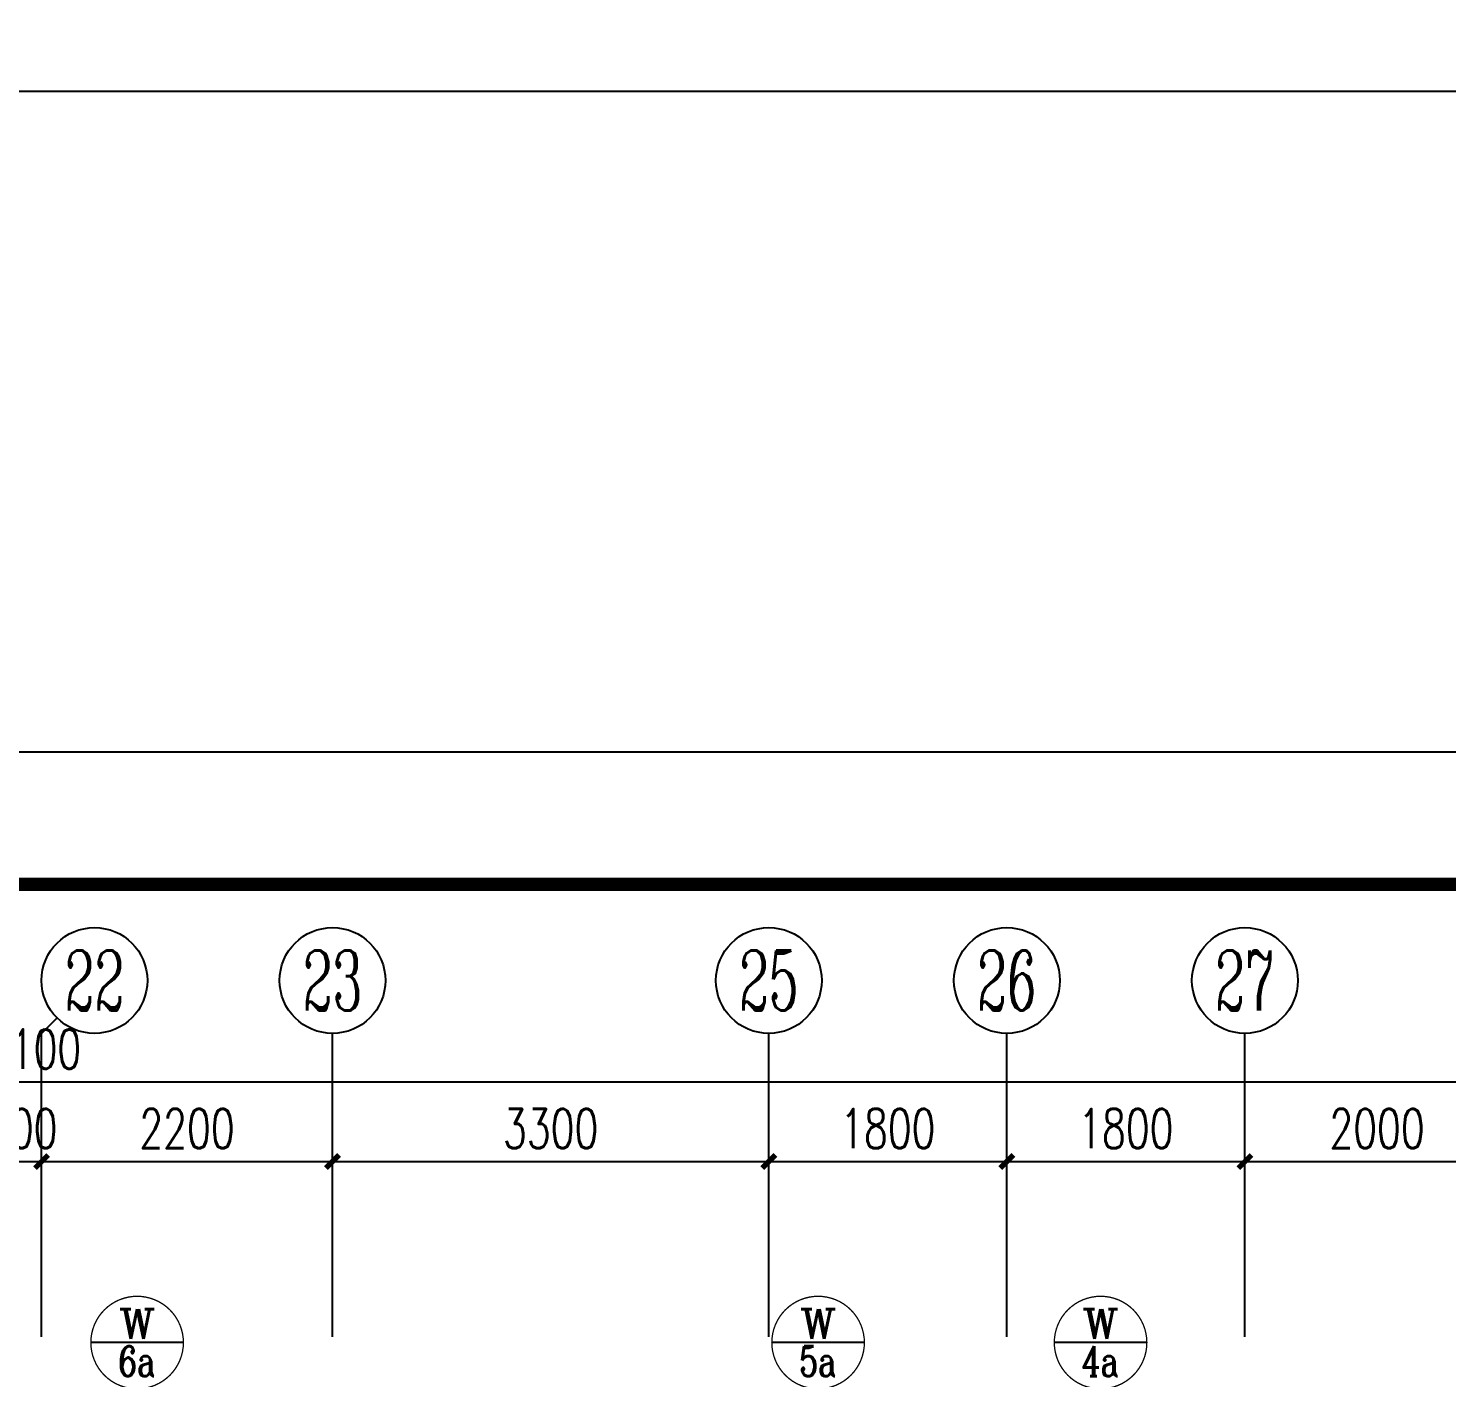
# Model space of a CAD drawing. Extents: x -287580 to -53108, y -522338 to -82629.
# Drawn here: x -226309 to -215583, y -327146 to -316940 of the extents above; entities that cross this region are included whole.
import ezdxf
from ezdxf.enums import TextEntityAlignment as Align

# ---------------------------------------------------------------- set-up
doc = ezdxf.new("R2010")
doc.units = 0
doc.header["$LTSCALE"] = 1000
doc.header["$MEASUREMENT"] = 0
for name, color, linetype in [('AXIS', 3, 'Continuous'), ('AXIS_TEXT', 7, 'Continuous'), ('PUB_TITLE', 146, 'Continuous'), ('TWT_IDEN', 3, 'Continuous'), ('TWT_TEXT', 7, 'Continuous')]:
    doc.layers.add(name, color=color, linetype=linetype)
doc.styles.add('_TCH_AXIS', font='COMPLEX', dxfattribs={"bigfont": 'GBCBIG'})
doc.styles.add('_TCH_DIM_T3', font='SIMPLEX', dxfattribs={"width": 0.705882, "bigfont": 'GBCBIG'})
doc.styles.add('_TWT_CIRCLE', font='COMPLEX', dxfattribs={"width": 1.1, "height": 3, "bigfont": 'HZTXT'})
doc.styles.add('COMPLEX', font='COMPLEX')
doc.dimstyles.new('_TCH_ARCH&&100', dxfattribs={"dimtxt": 297.5, "dimasz": 100, "dimexe": 250, "dimexo": 300, "dimgap": 100, "dimtad": 1, "dimdec": 0, "dimzin": 0, "dimdsep": 46, "dimtxsty": '_TCH_DIM_T3', "dimblk": 'ARCHTICK', "dimcen": 0.09, "dimclrt": 7, "dimazin": 2, "dimtfac": 1, "dimtdec": 0, "dimtix": 1, "dimtmove": 2, "dimatfit": 3, "dimfxl": 0, "dimtolj": 1, "dimtzin": 0, "dimarcsym": 0})

# ---------------------------------------------------------------- blocks, each defined once
blk = doc.blocks.new('_ArchTick')
at = {"color": 0, "linetype": 'ByBlock', "const_width": 0.4}
blk.add_lwpolyline([(-0.5, -0.5), (0.5, 0.5)], dxfattribs=at)
blk = doc.blocks.new('*D595')
at = {"layer": 'AXIS', "color": 0, "lineweight": -2}
for p, q in [((-226509, -326838), (-226509, -325262)), ((-226209, -326838), (-226209, -325262)), ((-226509, -325512), (-226609, -325512)), ((-226509, -325512), (-226209, -325512)), ((-226209, -325512), (-226109, -325512))]:
    blk.add_line(p, q, dxfattribs=at)
at = {"layer": 'Defpoints', "color": 0}
for p in [(-226209, -325512), (-226509, -327138), (-226209, -327138)]:
    blk.add_point(p, dxfattribs=at)
at = {"layer": 'AXIS', "color": 0, "lineweight": -2, "xscale": 100, "yscale": 100, "zscale": 100}
blk.add_blockref('_ArchTick', (-226509, -325512), dxfattribs=at)
at = {"layer": 'AXIS', "color": 0, "lineweight": -2, "xscale": 100, "yscale": 100, "zscale": 100, "rotation": 180}
blk.add_blockref('_ArchTick', (-226209, -325512), dxfattribs=at)
at = {"layer": 'AXIS', "color": 7, "insert": (-226359, -325263), "char_height": 297.5, "attachment_point": 5, "style": '_TCH_DIM_T3'}
blk.add_mtext('\\A1;300', dxfattribs=at)
blk = doc.blocks.new('*D596')
at = {"layer": 'AXIS', "color": 0, "lineweight": -2}
for p, q in [((-226209, -326838), (-226209, -325262)), ((-224009, -326838), (-224009, -325262)), ((-226209, -325512), (-224009, -325512))]:
    blk.add_line(p, q, dxfattribs=at)
at = {"layer": 'Defpoints', "color": 0}
for p in [(-224009, -325512), (-226209, -327138), (-224009, -327138)]:
    blk.add_point(p, dxfattribs=at)
at = {"layer": 'AXIS', "color": 0, "lineweight": -2, "xscale": 100, "yscale": 100, "zscale": 100, "rotation": 180}
blk.add_blockref('_ArchTick', (-226209, -325512), dxfattribs=at)
at = {"layer": 'AXIS', "color": 0, "lineweight": -2, "xscale": 100, "yscale": 100, "zscale": 100}
blk.add_blockref('_ArchTick', (-224009, -325512), dxfattribs=at)
at = {"layer": 'AXIS', "color": 7, "insert": (-225109, -325263), "char_height": 297.5, "attachment_point": 5, "style": '_TCH_DIM_T3'}
blk.add_mtext('\\A1;2200', dxfattribs=at)
blk = doc.blocks.new('*D597')
at = {"layer": 'AXIS', "color": 0, "lineweight": -2}
for p, q in [((-224009, -326838), (-224009, -325262)), ((-220709, -326838), (-220709, -325262)), ((-224009, -325512), (-220709, -325512))]:
    blk.add_line(p, q, dxfattribs=at)
at = {"layer": 'Defpoints', "color": 0}
for p in [(-220709, -325512), (-224009, -327138), (-220709, -327138)]:
    blk.add_point(p, dxfattribs=at)
at = {"layer": 'AXIS', "color": 0, "lineweight": -2, "xscale": 100, "yscale": 100, "zscale": 100, "rotation": 180}
blk.add_blockref('_ArchTick', (-224009, -325512), dxfattribs=at)
at = {"layer": 'AXIS', "color": 0, "lineweight": -2, "xscale": 100, "yscale": 100, "zscale": 100}
blk.add_blockref('_ArchTick', (-220709, -325512), dxfattribs=at)
at = {"layer": 'AXIS', "color": 7, "insert": (-222359, -325263), "char_height": 297.5, "attachment_point": 5, "style": '_TCH_DIM_T3'}
blk.add_mtext('\\A1;3300', dxfattribs=at)
blk = doc.blocks.new('*D598')
at = {"layer": 'AXIS', "color": 0, "lineweight": -2}
for p, q in [((-220709, -326838), (-220709, -325262)), ((-218909, -326838), (-218909, -325262)), ((-220709, -325512), (-218909, -325512))]:
    blk.add_line(p, q, dxfattribs=at)
at = {"layer": 'Defpoints', "color": 0}
for p in [(-218909, -325512), (-220709, -327138), (-218909, -327138)]:
    blk.add_point(p, dxfattribs=at)
at = {"layer": 'AXIS', "color": 0, "lineweight": -2, "xscale": 100, "yscale": 100, "zscale": 100, "rotation": 180}
blk.add_blockref('_ArchTick', (-220709, -325512), dxfattribs=at)
at = {"layer": 'AXIS', "color": 0, "lineweight": -2, "xscale": 100, "yscale": 100, "zscale": 100}
blk.add_blockref('_ArchTick', (-218909, -325512), dxfattribs=at)
at = {"layer": 'AXIS', "color": 7, "insert": (-219809, -325263), "char_height": 297.5, "attachment_point": 5, "style": '_TCH_DIM_T3'}
blk.add_mtext('\\A1;1800', dxfattribs=at)
blk = doc.blocks.new('*D599')
at = {"layer": 'AXIS', "color": 0, "lineweight": -2}
for p, q in [((-218909, -326838), (-218909, -325262)), ((-217109, -326838), (-217109, -325262)), ((-218909, -325512), (-217109, -325512))]:
    blk.add_line(p, q, dxfattribs=at)
at = {"layer": 'Defpoints', "color": 0}
for p in [(-217109, -325512), (-218909, -327138), (-217109, -327138)]:
    blk.add_point(p, dxfattribs=at)
at = {"layer": 'AXIS', "color": 0, "lineweight": -2, "xscale": 100, "yscale": 100, "zscale": 100, "rotation": 180}
blk.add_blockref('_ArchTick', (-218909, -325512), dxfattribs=at)
at = {"layer": 'AXIS', "color": 0, "lineweight": -2, "xscale": 100, "yscale": 100, "zscale": 100}
blk.add_blockref('_ArchTick', (-217109, -325512), dxfattribs=at)
at = {"layer": 'AXIS', "color": 7, "insert": (-218009, -325263), "char_height": 297.5, "attachment_point": 5, "style": '_TCH_DIM_T3'}
blk.add_mtext('\\A1;1800', dxfattribs=at)
blk = doc.blocks.new('*D600')
at = {"layer": 'AXIS', "color": 0, "lineweight": -2}
for p, q in [((-217109, -326838), (-217109, -325262)), ((-215109, -326838), (-215109, -325262)), ((-217109, -325512), (-215109, -325512))]:
    blk.add_line(p, q, dxfattribs=at)
at = {"layer": 'Defpoints', "color": 0}
for p in [(-215109, -325512), (-217109, -327138), (-215109, -327138)]:
    blk.add_point(p, dxfattribs=at)
at = {"layer": 'AXIS', "color": 0, "lineweight": -2, "xscale": 100, "yscale": 100, "zscale": 100, "rotation": 180}
blk.add_blockref('_ArchTick', (-217109, -325512), dxfattribs=at)
at = {"layer": 'AXIS', "color": 0, "lineweight": -2, "xscale": 100, "yscale": 100, "zscale": 100}
blk.add_blockref('_ArchTick', (-215109, -325512), dxfattribs=at)
at = {"layer": 'AXIS', "color": 7, "insert": (-216109, -325263), "char_height": 297.5, "attachment_point": 5, "style": '_TCH_DIM_T3'}
blk.add_mtext('\\A1;2000', dxfattribs=at)
blk = doc.blocks.new('*D612')
at = {"layer": 'AXIS', "color": 0, "lineweight": -2}
for p, q in [((-256409, -327035), (-256409, -324659)), ((-196309, -327035), (-196309, -324659)), ((-256409, -324909), (-196309, -324909))]:
    blk.add_line(p, q, dxfattribs=at)
at = {"layer": 'Defpoints', "color": 0}
for p in [(-196309, -324909), (-256409, -327335), (-196309, -327335)]:
    blk.add_point(p, dxfattribs=at)
at = {"layer": 'AXIS', "color": 0, "lineweight": -2, "xscale": 100, "yscale": 100, "zscale": 100, "rotation": 180}
blk.add_blockref('_ArchTick', (-256409, -324909), dxfattribs=at)
at = {"layer": 'AXIS', "color": 0, "lineweight": -2, "xscale": 100, "yscale": 100, "zscale": 100}
blk.add_blockref('_ArchTick', (-196309, -324909), dxfattribs=at)
at = {"layer": 'AXIS', "color": 7, "insert": (-226359, -324661), "char_height": 297.5, "attachment_point": 5, "style": '_TCH_DIM_T3'}
blk.add_mtext('\\A1;60100', dxfattribs=at)
blk = doc.blocks.new('_AXISO')
blk.add_circle((0, 0), 0.5)
at = {"layer": 'AXIS_TEXT', "style": 'COMPLEX', "width": 1.041667}
blk.add_attdef('A', text='', height=0.56, dxfattribs=at).set_placement((-0.25, -0.28), (0.25, -0.28), align=Align.FIT)

msp = doc.modelspace()

# ---------------------------------------------------------------- linework, layer by layer
at = {"layer": 'AXIS'}
for p, q in [((-226091.6, -324425.2), (-226208.8, -324542.4)), ((-226208.8, -326742.7), (-226208.8, -324542.4)), ((-224008.8, -326742.7), (-224008.8, -324542.4)), ((-220708.8, -326742.7), (-220708.8, -324542.4)), ((-218908.8, -326742.7), (-218908.8, -324542.4)), ((-217108.8, -326742.7), (-217108.8, -324542.4))]:
    msp.add_line(p, q, dxfattribs=at)
at = {"layer": 'PUB_TITLE'}
for points in [[(-265242.7, -317415.5), (-181142.7, -317415.5), (-181142.7, -258015.5), (-265242.7, -258015.5)], [(-265242.7, -381815.5), (-181142.7, -381815.5), (-181142.7, -322415.5), (-265242.7, -322415.5)]]:
    msp.add_lwpolyline(points, close=True, dxfattribs=at)
at = {"layer": 'PUB_TITLE', "const_width": 100}
msp.add_lwpolyline([(-262742.7, -380815.5), (-182142.7, -380815.5), (-182142.7, -323415.5), (-262742.7, -323415.5)], close=True, dxfattribs=at)
at = {"layer": 'TWT_IDEN'}
for p, q in [((-225136.3, -326881), (-225836.3, -326881)), ((-219986.3, -326881), (-220686.3, -326881)), ((-217850, -326881), (-218550, -326881))]:
    msp.add_line(p, q, dxfattribs=at)
at = {"layer": 'TWT_IDEN', "const_width": 10}
for points in [[(-225136.3, -326881, 1), (-225836.3, -326881, 1)], [(-219986.3, -326881, 1), (-220686.3, -326881, 1)], [(-217850, -326881, 1), (-218550, -326881, 1)]]:
    msp.add_lwpolyline(points, format="xyb", close=True, dxfattribs=at)

# ---------------------------------------------------------------- block references
at = {"layer": 'AXIS'}
ref = msp.add_blockref('_AXISO', (-225808.8, -324142.4), dxfattribs=dict(at, xscale=800, yscale=800, zscale=800))
ref.add_attrib('A', '22', dxfattribs={"layer": 'AXIS_TEXT', "height": 452.55, "style": '_TCH_AXIS', "width": 0.617647}).set_placement((-226035.1, -324368.7), (-225582.5, -324368.7), align=Align.FIT)
ref = msp.add_blockref('_AXISO', (-224008.8, -324142.4), dxfattribs=dict(at, xscale=800, yscale=800, zscale=800))
ref.add_attrib('A', '23', dxfattribs={"layer": 'AXIS_TEXT', "height": 452.55, "style": '_TCH_AXIS', "width": 0.617647}).set_placement((-224235.1, -324368.7), (-223782.5, -324368.7), align=Align.FIT)
ref = msp.add_blockref('_AXISO', (-220708.8, -324142.4), dxfattribs=dict(at, xscale=800, yscale=800, zscale=800))
ref.add_attrib('A', '25', dxfattribs={"layer": 'AXIS_TEXT', "height": 452.55, "style": '_TCH_AXIS', "width": 0.617647}).set_placement((-220935.1, -324368.7), (-220482.5, -324368.7), align=Align.FIT)
ref = msp.add_blockref('_AXISO', (-218908.8, -324142.4), dxfattribs=dict(at, xscale=800, yscale=800, zscale=800))
ref.add_attrib('A', '26', dxfattribs={"layer": 'AXIS_TEXT', "height": 452.55, "style": '_TCH_AXIS', "width": 0.617647}).set_placement((-219135.1, -324368.7), (-218682.5, -324368.7), align=Align.FIT)
ref = msp.add_blockref('_AXISO', (-217108.8, -324142.4), dxfattribs=dict(at, xscale=800, yscale=800, zscale=800))
ref.add_attrib('A', '27', dxfattribs={"layer": 'AXIS_TEXT', "height": 452.55, "style": '_TCH_AXIS', "width": 0.617647}).set_placement((-217335.1, -324368.7), (-216882.5, -324368.7), align=Align.FIT)

# ---------------------------------------------------------------- texts
at = {"layer": 'TWT_TEXT', "style": '_TWT_CIRCLE'}
for s, width, p, p2 in [('W', 1.084711, (-225627.2, -326852.8), (-225345.4, -326852.8)), ('W', 1.084711, (-220477.2, -326852.8), (-220195.4, -326852.8)), ('W', 1.084711, (-218340.9, -326852.8), (-218059.1, -326852.8)), ('6a', 0.681818, (-225627.2, -327134.6), (-225345.4, -327134.6)), ('5a', 0.681818, (-220477.2, -327134.6), (-220195.4, -327134.6)), ('4a', 0.662879, (-218340.9, -327134.6), (-218059.1, -327134.6))]:
    msp.add_text(s, height=225.4, dxfattribs=dict(at, width=width)).set_placement(p, p2, align=Align.FIT)

# ---------------------------------------------------------------- dimensions: what is measured, and where the dimension line sits
at = {"layer": 'AXIS'}
for p1, p2, distance, picture, middle in [((-256408.8, -327335), (-196308.8, -327335), 2425.6, '*D612', (-226358.8, -324660.6)), ((-226508.8, -327137.5), (-226208.8, -327137.5), 1625.6, '*D595', (-226358.8, -325263.1)), ((-226208.8, -327137.5), (-224008.8, -327137.5), 1625.6, '*D596', (-225108.8, -325263.1)), ((-224008.8, -327137.5), (-220708.8, -327137.5), 1625.6, '*D597', (-222358.8, -325263.1)), ((-220708.8, -327137.5), (-218908.8, -327137.5), 1625.6, '*D598', (-219808.8, -325263.1)), ((-218908.8, -327137.5), (-217108.8, -327137.5), 1625.6, '*D599', (-218008.8, -325263.1)), ((-217108.8, -327137.5), (-215108.8, -327137.5), 1625.6, '*D600', (-216108.8, -325263.1))]:
    dim = msp.add_aligned_dim(p1=p1, p2=p2, distance=distance, dimstyle='_TCH_ARCH&&100', dxfattribs=at)
    dim.commit()
    dim.dimension.update_dxf_attribs({"geometry": picture, "text_midpoint": middle})

doc.saveas('drawing.dxf')
